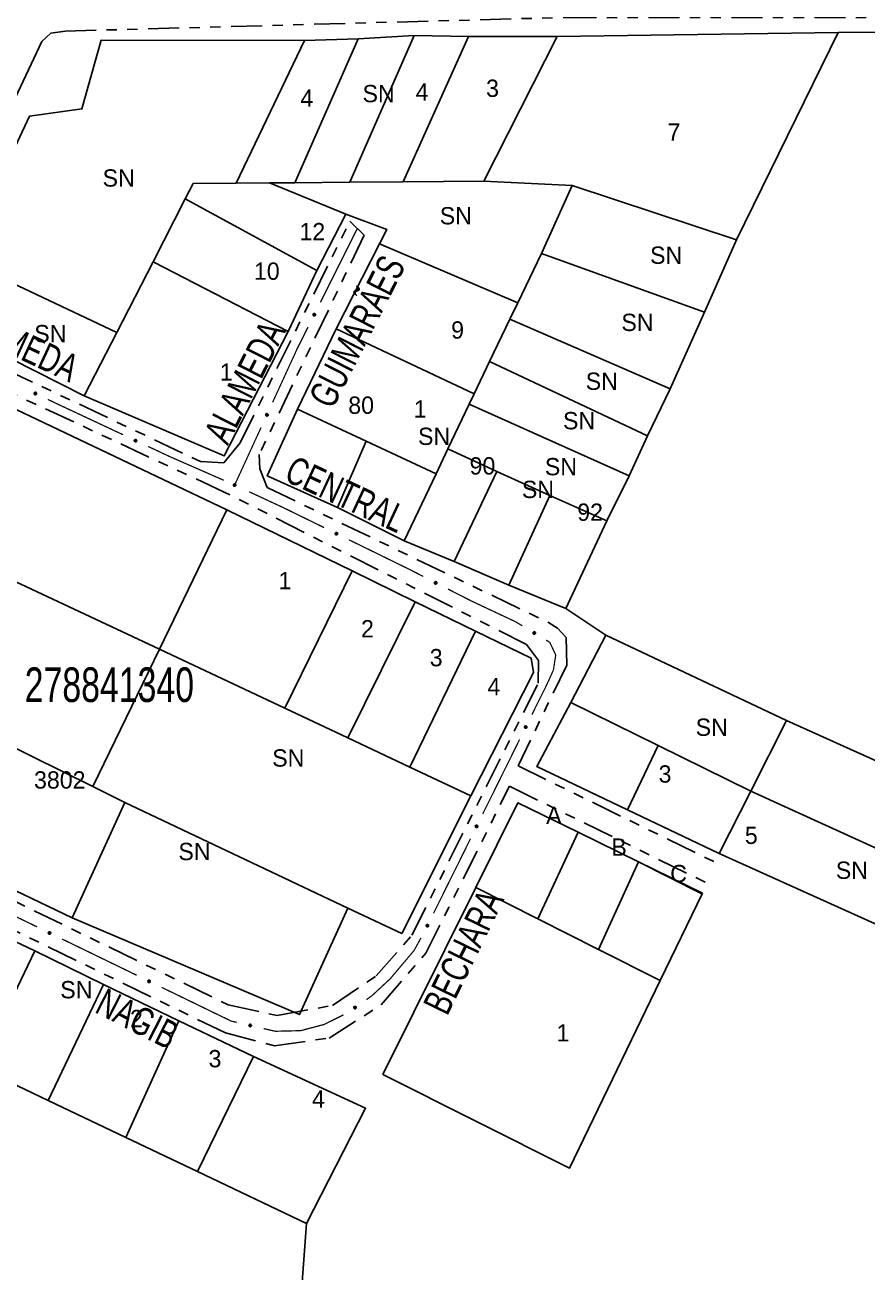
# Model space of a CAD drawing. Extents: x 203665 to 205970, y 4870865 to 4873745.
# Drawn here: x 203743.4 to 203865.1, y 4872211.8 to 4872391.9 of the extents above; entities that cross this region are included whole.
import ezdxf
from ezdxf.enums import TextEntityAlignment as Align

# ---------------------------------------------------------------- set-up
doc = ezdxf.new("R2010")
doc.units = 0
doc.header["$LTSCALE"] = 1.5
doc.header["$MEASUREMENT"] = 0
doc.linetypes.add('TRACO_25', pattern=[8, 3, -1, 1, -1, 1, -1])
for name, color, linetype in [('CD_MALHA_LOTES', 7, 'CONTINUOUS'), ('CD_TXT_QUADRA', 7, 'CONTINUOUS'), ('RU-QUADRA', 210, 'CONTINUOUS'), ('SV-EIXO-RUA-N-PAV', 6, 'CONTINUOUS'), ('SV-RUA-NAO-PAV', 7, 'CONTINUOUS'), ('SV-RUA-PAVIM', 7, 'CONTINUOUS'), ('SV-TXT-RUA-N-PAV', 7, 'CONTINUOUS'), ('Th_NmrPort', 1, 'CONTINUOUS')]:
    doc.layers.add(name, color=color, linetype=linetype)
doc.styles.add('ARIAL', font='ARIAL.SHX')

msp = doc.modelspace()

# ---------------------------------------------------------------- linework, layer by layer
at = {"layer": 'CD_MALHA_LOTES', "linetype": 'Continuous', "flags": 128}
for points in [[(203754.420512, 4872389.68645), (203751.634422, 4872379.765444)], [(203783.819354, 4872389.644448), (203754.420512, 4872389.68645)], [(203773.958939, 4872369.043724), (203783.819354, 4872389.644448)], [(203782.40381, 4872369.112068), (203791.555545, 4872389.915422)], [(203791.555545, 4872389.915422), (203783.819354, 4872389.644448)], [(203790.376305, 4872369.176589), (203799.674993, 4872390.358301)], [(203799.674993, 4872390.358301), (203791.555545, 4872389.915422)], [(203798.052371, 4872369.238711), (203807.499189, 4872390.210675)], [(203799.674993, 4872390.358301), (203807.499189, 4872390.210675)], [(203807.499189, 4872390.210675), (203820.34268, 4872390.210675)], [(203809.715283, 4872369.333098), (203820.34268, 4872390.210675)], [(203820.34268, 4872390.210675), (203860.939922, 4872390.80118)], [(203860.939922, 4872390.80118), (203846.25788, 4872360.866737)], [(203744.045124, 4872378.725834), (203734.333439, 4872358.023999)], [(203751.634422, 4872379.765444), (203744.045124, 4872378.725834)], [(203798.052371, 4872369.238711), (203809.715283, 4872369.333098)], [(203809.715283, 4872369.333098), (203822.519581, 4872368.722114)], [(203766.564949, 4872366.781425), (203767.697906, 4872368.993054)], [(203767.697906, 4872368.993054), (203773.958939, 4872369.043724)], [(203773.958939, 4872369.043724), (203778.746658, 4872369.082471)], [(203778.746658, 4872369.082471), (203782.40381, 4872369.112068)], [(203789.784029, 4872364.597506), (203778.746658, 4872369.082471)], [(203782.40381, 4872369.112068), (203790.376305, 4872369.176589)], [(203790.376305, 4872369.176589), (203798.052371, 4872369.238711)], [(203818.059756, 4872358.908416), (203822.519581, 4872368.722114)], [(203822.519581, 4872368.722114), (203846.25788, 4872360.866737)], [(203761.922172, 4872357.718332), (203766.564949, 4872366.781425)], [(203785.591994, 4872356.450326), (203766.564949, 4872366.781425)], [(203785.591994, 4872356.450326), (203789.784029, 4872364.597506)], [(203795.689082, 4872362.383111), (203789.784029, 4872364.597506)], [(203794.655698, 4872360.316342), (203795.689082, 4872362.383111)], [(203788.385119, 4872347.999118), (203794.655698, 4872360.316342)], [(203814.628756, 4872351.76858), (203794.655698, 4872360.316342)], [(203846.25788, 4872360.866737), (203841.612072, 4872350.405791)], [(203814.628756, 4872351.76858), (203818.059756, 4872358.908416)], [(203841.612072, 4872350.405791), (203818.059756, 4872358.908416)], [(203756.681048, 4872347.487211), (203734.333439, 4872358.023999)], [(203756.681048, 4872347.487211), (203761.922172, 4872357.718332)], [(203781.439234, 4872347.658617), (203761.922172, 4872357.718332)], [(203781.439234, 4872347.658617), (203785.591994, 4872356.450326)], [(203813.509131, 4872349.438665), (203814.628756, 4872351.76858)], [(203841.612072, 4872350.405791), (203836.65539, 4872339.353403)], [(203730.733495, 4872349.096741), (203751.990275, 4872338.330425)], [(203772.202781, 4872329.678009), (203781.439234, 4872347.658617)], [(203788.385119, 4872347.999118), (203782.804023, 4872336.424077)], [(203808.3279, 4872338.656637), (203788.385119, 4872347.999118)], [(203810.566019, 4872343.314112), (203813.509131, 4872349.438665)], [(203836.65539, 4872339.353403), (203813.509131, 4872349.438665)], [(203751.990275, 4872338.330425), (203756.681048, 4872347.487211)], [(203726.929261, 4872343.592762), (203772.595753, 4872321.877042)], [(203808.3279, 4872338.656637), (203810.566019, 4872343.314112)], [(203833.407611, 4872332.562591), (203810.566019, 4872343.314112)], [(203807.596737, 4872337.120628), (203808.3279, 4872338.656637)], [(203836.65539, 4872339.353403), (203833.407611, 4872332.562591)], [(203751.990275, 4872338.330425), (203772.202781, 4872329.678009)], [(203804.525477, 4872330.668614), (203807.596737, 4872337.120628)], [(203830.750337, 4872326.805164), (203807.596737, 4872337.120628)], [(203782.804023, 4872336.424077), (203778.416801, 4872326.805164)], [(203792.724161, 4872331.797881), (203782.804023, 4872336.424077)], [(203788.603018, 4872322.228748), (203792.724161, 4872331.797881)], [(203792.724161, 4872331.797881), (203802.82154, 4872327.089031)], [(203833.407611, 4872332.562591), (203830.750337, 4872326.805164)], [(203802.82154, 4872327.089031), (203804.525477, 4872330.668614)], [(203811.630418, 4872327.426016), (203804.525477, 4872330.668614)], [(203778.416801, 4872326.805164), (203788.603018, 4872322.228748)], [(203798.216439, 4872317.414763), (203802.82154, 4872327.089031)], [(203805.447299, 4872314.41391), (203811.630418, 4872327.426016)], [(203811.630418, 4872327.426016), (203819.27421, 4872323.937494)], [(203830.750337, 4872326.805164), (203827.502558, 4872320.309605)], [(203762.843844, 4872301.76528), (203717.257494, 4872323.10095)], [(203813.330429, 4872311.009146), (203819.27421, 4872323.937494)], [(203819.27421, 4872323.937494), (203827.502558, 4872320.309605)], [(203762.843844, 4872301.76528), (203772.595753, 4872321.877042)], [(203772.595753, 4872321.877042), (203790.704355, 4872313.056436)], [(203798.216439, 4872317.414763), (203788.603018, 4872322.228748)], [(203827.502558, 4872320.309605), (203821.597504, 4872307.613741)], [(203805.447299, 4872314.41391), (203798.216439, 4872317.414763)], [(203813.330429, 4872311.009146), (203805.447299, 4872314.41391)], [(203780.968472, 4872293.237824), (203790.704355, 4872313.056436)], [(203790.704355, 4872313.056436), (203799.823056, 4872308.614763)], [(203821.597504, 4872307.613741), (203813.330429, 4872311.009146)], [(203790.070391, 4872288.955462), (203799.823056, 4872308.614763)], [(203799.823056, 4872308.614763), (203808.545837, 4872304.365942)], [(203799.043215, 4872284.733839), (203808.545837, 4872304.365942)], [(203808.545837, 4872304.365942), (203816.582201, 4872300.451471), (203816.902969, 4872298.411203), (203807.830153, 4872280.599672)], [(203822.281272, 4872294.052495), (203827.370491, 4872303.79114)], [(203827.370491, 4872303.79114), (203853.474172, 4872291.45788)], [(203753.208486, 4872281.924733), (203762.843844, 4872301.76528)], [(203780.968472, 4872293.237824), (203762.843844, 4872301.76528)], [(203822.281272, 4872294.052495), (203817.378151, 4872284.829534)], [(203834.939989, 4872287.838329), (203822.281272, 4872294.052495)], [(203790.070391, 4872288.955462), (203780.968472, 4872293.237824)], [(203735.639215, 4872290.57578), (203753.208486, 4872281.924733)], [(203848.308177, 4872281.275884), (203853.474172, 4872291.45788)], [(203853.474172, 4872291.45788), (203881.533796, 4872278.826605)], [(203799.043215, 4872284.733839), (203790.070391, 4872288.955462)], [(203830.504492, 4872278.566993), (203834.939989, 4872287.838329)], [(203834.939989, 4872287.838329), (203848.308177, 4872281.275884)], [(203807.830153, 4872280.599672), (203799.043215, 4872284.733839)], [(203817.378151, 4872284.829534), (203830.504492, 4872278.566993)], [(203757.842515, 4872279.642954), (203753.208486, 4872281.924733)], [(203843.731914, 4872272.256227), (203848.308177, 4872281.275884)], [(203876.366875, 4872268.492762), (203848.308177, 4872281.275884)], [(203750.229203, 4872262.971461), (203757.842515, 4872279.642954)], [(203790.09352, 4872264.365987), (203757.842515, 4872279.642954)], [(203807.830153, 4872280.599672), (203797.858176, 4872260.68795)], [(203808.557264, 4872267.323487), (203814.640275, 4872279.569085)], [(203814.640275, 4872279.569085), (203823.348722, 4872275.313974)], [(203843.731914, 4872272.256227), (203830.504492, 4872278.566993)], [(203817.511387, 4872262.82568), (203823.348722, 4872275.313974)], [(203823.348722, 4872275.313974), (203832.0828, 4872271.046339)], [(203750.229203, 4872262.971461), (203727.886013, 4872273.634265)], [(203872.085711, 4872259.487555), (203843.731914, 4872272.256227)], [(203826.320433, 4872258.400748), (203832.0828, 4872271.046339)], [(203832.0828, 4872271.046339), (203841.314201, 4872266.535702)], [(203795.146082, 4872240.32568), (203808.557264, 4872267.323487)], [(203817.511387, 4872262.82568), (203808.557264, 4872267.323487)], [(203841.314201, 4872266.535702), (203835.217637, 4872253.931533)], [(203790.09352, 4872264.365987), (203783.070034, 4872248.984488)], [(203797.858176, 4872260.68795), (203790.09352, 4872264.365987)], [(203735.044079, 4872262.806218), (203744.861252, 4872258.181249)], [(203783.070034, 4872248.984488), (203750.229203, 4872262.971461)], [(203826.320433, 4872258.400748), (203817.511387, 4872262.82568)], [(203736.768028, 4872241.329767), (203744.861252, 4872258.181249)], [(203744.861252, 4872258.181249), (203754.762711, 4872253.339992)], [(203835.217637, 4872253.931533), (203826.320433, 4872258.400748)], [(203746.759441, 4872236.598518), (203754.762711, 4872253.339992)], [(203754.762711, 4872253.339992), (203765.67171, 4872248.096212)], [(203835.217637, 4872253.931533), (203822.10018, 4872226.812219)], [(203758.002973, 4872231.242661), (203765.67171, 4872248.096212)], [(203765.67171, 4872248.096212), (203776.445836, 4872242.917263)], [(203768.353458, 4872226.312208), (203776.445836, 4872242.917263)], [(203776.445836, 4872242.917263), (203792.649978, 4872235.466913)], [(203746.759441, 4872236.598518), (203736.768028, 4872241.329767)], [(203822.10018, 4872226.812219), (203795.146082, 4872240.32568)], [(203758.002973, 4872231.242661), (203746.759441, 4872236.598518)], [(203792.649978, 4872235.466913), (203784.094761, 4872218.813838)], [(203768.353458, 4872226.312208), (203758.002973, 4872231.242661)], [(203784.094761, 4872218.813838), (203768.353458, 4872226.312208)], [(203784.094761, 4872218.813838), (203782.919404, 4872202.50379)]]:
    msp.add_lwpolyline(points, dxfattribs=at)
at = {"layer": 'RU-QUADRA', "linetype": 'Continuous', "flags": 128}
for points in [[(203946.194131, 4872391.244059), (203860.939922, 4872390.80118), (203820.34268, 4872390.210675), (203807.499189, 4872390.210675), (203799.674993, 4872390.358301), (203791.555545, 4872389.915422), (203783.819354, 4872389.644448), (203754.420512, 4872389.68645), (203751.634422, 4872379.765444), (203744.045124, 4872378.725834), (203734.333439, 4872358.023999)], [(203730.733495, 4872349.096741), (203751.990275, 4872338.330425), (203772.202781, 4872329.678009), (203781.439234, 4872347.658617), (203785.591994, 4872356.450326), (203789.784029, 4872364.597506), (203795.689082, 4872362.383111), (203794.655698, 4872360.316342), (203788.385119, 4872347.999118), (203782.804023, 4872336.424077), (203778.416801, 4872326.805164), (203788.603018, 4872322.228748), (203798.216439, 4872317.414763), (203805.447299, 4872314.41391), (203813.330429, 4872311.009146), (203821.597504, 4872307.613741), (203827.370491, 4872303.79114), (203822.281272, 4872294.052495), (203817.378151, 4872284.829534), (203830.504492, 4872278.566993), (203843.731914, 4872272.256227), (203872.085711, 4872259.487555)]]:
    msp.add_lwpolyline(points, dxfattribs=at)
msp.add_lwpolyline([(203726.929261, 4872343.592762), (203772.595753, 4872321.877042), (203790.704355, 4872313.056436), (203799.823056, 4872308.614763), (203808.545837, 4872304.365942), (203816.582201, 4872300.451471), (203816.902969, 4872298.411203), (203807.830153, 4872280.599672), (203797.858176, 4872260.68795), (203790.09352, 4872264.365987), (203783.070034, 4872248.984488), (203750.229203, 4872262.971461), (203727.886013, 4872273.634265), (203699.051987, 4872287.216244), (203708.181428, 4872304.866497), (203717.257494, 4872323.10095)], close=True, dxfattribs=at)
at = {"layer": 'RU-QUADRA', "linetype": 'Continuous'}
for points in [[(203676.007443, 4872196.968549), (203676.335824, 4872216.973551), (203676.456939, 4872224.351819), (203676.713819, 4872232.47278), (203678.880929, 4872239.793516), (203689.911526, 4872263.195587), (203697.874652, 4872280.31711), (203735.044079, 4872262.806218), (203744.861252, 4872258.181249), (203754.762711, 4872253.339992), (203765.67171, 4872248.096212), (203776.445836, 4872242.917263), (203792.649978, 4872235.466913), (203784.094761, 4872218.813838), (203782.919404, 4872202.50379)], [(203795.146082, 4872240.32568), (203808.557264, 4872267.323487), (203814.640275, 4872279.569085), (203823.348722, 4872275.313974), (203832.0828, 4872271.046339), (203841.160686, 4872266.479004), (203841.314201, 4872266.535702)], [(203841.314201, 4872266.535702), (203835.217637, 4872253.931533), (203822.10018, 4872226.812219), (203795.146082, 4872240.32568)]]:
    msp.add_lwpolyline(points, dxfattribs=at)
at = {"layer": 'SV-EIXO-RUA-N-PAV', "const_width": 0.18}
for points in [[(203791.479061, 4872362.579247), (203786.112498, 4872351.84612)], [(203784.323644, 4872348.268411), (203782.982003, 4872345.58513)], [(203782.694831, 4872345.010787), (203779.206677, 4872337.415612)], [(203782.982003, 4872345.58513), (203782.694831, 4872345.010787)], [(203748.354284, 4872337.047062), (203746.712652, 4872337.828006)], [(203748.519213, 4872336.969914), (203748.354284, 4872337.047062)], [(203757.577224, 4872332.732883), (203748.519213, 4872336.969914)], [(203777.537277, 4872333.780628), (203773.781128, 4872325.601916)], [(203764.450662, 4872329.517722), (203761.200429, 4872331.038071)], [(203764.827898, 4872329.352681), (203764.450662, 4872329.517722)], [(203772.157156, 4872326.146131), (203764.827898, 4872329.352681)], [(203773.781128, 4872325.601916), (203773.717541, 4872325.463462)], [(203780.788364, 4872322.181442), (203775.80087, 4872324.496456)], [(203781.238748, 4872321.961042), (203780.788364, 4872322.181442)], [(203786.628048, 4872319.323724), (203781.238748, 4872321.961042)], [(203798.936004, 4872313.300682), (203790.220915, 4872317.565513)], [(203799.200954, 4872313.165721), (203798.936004, 4872313.300682)], [(203800.983069, 4872312.257941), (203799.200954, 4872313.165721)], [(203807.937426, 4872308.715507), (203804.5473, 4872310.442381)], [(203808.11428, 4872308.632439), (203807.937426, 4872308.715507)], [(203814.308406, 4872305.723077), (203808.11428, 4872308.632439)], [(203814.442723, 4872305.642487), (203814.308406, 4872305.723077)], [(203815.300216, 4872305.127991), (203814.442723, 4872305.642487)], [(203819.255568, 4872302.75478), (203818.730188, 4872303.070008)], [(203819.421369, 4872302.404756), (203819.255568, 4872302.75478)], [(203820.124338, 4872300.92071), (203819.421369, 4872302.404756)], [(203820.06933, 4872300.567083), (203820.124338, 4872300.92071)], [(203819.786483, 4872298.748785), (203820.06933, 4872300.567083)], [(203818.869448, 4872296.721655), (203819.720605, 4872298.603159)], [(203819.720605, 4872298.603159), (203819.786483, 4872298.748785)], [(203816.678042, 4872292.299976), (203818.454284, 4872295.883963)], [(203818.454284, 4872295.883963), (203818.869448, 4872296.721655)], [(203809.573072, 4872277.964028), (203814.901799, 4872288.715989)], [(203802.468103, 4872263.62808), (203807.79683, 4872274.380041)], [(203734.36496, 4872266.891111), (203745.162407, 4872261.655163)], [(203748.761556, 4872259.909847), (203759.559002, 4872254.6739)], [(203799.635846, 4872258.230318), (203800.648942, 4872260.066554)], [(203796.184899, 4872254.151925), (203799.052671, 4872257.54111)], [(203799.052671, 4872257.54111), (203799.635846, 4872258.230318)], [(203795.774028, 4872253.770936), (203796.184899, 4872254.151925)], [(203763.158151, 4872252.928584), (203773.055811, 4872248.128966)], [(203793.530324, 4872251.69041), (203795.774028, 4872253.770936)], [(203792.759643, 4872251.151989), (203793.530324, 4872251.69041)], [(203786.646926, 4872247.565426), (203789.431532, 4872248.944007)], [(203773.055811, 4872248.128966), (203773.223713, 4872248.047546)], [(203773.223713, 4872248.047546), (203774.01641, 4872247.865208)], [(203777.914613, 4872246.968537), (203778.889163, 4872246.744369)], [(203778.889163, 4872246.744369), (203779.586841, 4872246.583889)], [(203783.249879, 4872246.67085), (203785.783533, 4872247.338061)], [(203785.783533, 4872247.338061), (203786.646926, 4872247.565426)], [(203779.586841, 4872246.583889), (203782.870019, 4872246.661836)], [(203782.870019, 4872246.661836), (203783.249879, 4872246.67085)]]:
    msp.add_lwpolyline(points, dxfattribs=at)
at = {"layer": 'SV-EIXO-RUA-N-PAV'}
for points in [[(203785.380786, 4872350.136548), (203785.396908, 4872350.090373), (203785.401322, 4872350.047392), (203785.394685, 4872350.010483), (203785.380316, 4872349.979397), (203785.362034, 4872349.949251), (203785.336896, 4872349.922923), (203785.302523, 4872349.899883), (203785.256317, 4872349.883385), (203785.21199, 4872349.881757), (203785.175457, 4872349.886328), (203785.14218, 4872349.899444), (203785.113191, 4872349.917695), (203785.086707, 4872349.944711), (203785.063698, 4872349.979773), (203785.048233, 4872350.026636), (203785.044195, 4872350.068804), (203785.051552, 4872350.104335), (203785.06495, 4872350.137706), (203785.083984, 4872350.16826), (203785.108808, 4872350.193961), (203785.144152, 4872350.217064), (203785.190608, 4872350.231715), (203785.23262, 4872350.236223), (203785.268245, 4872350.229367), (203785.300802, 4872350.215437), (203785.331261, 4872350.197468), (203785.358778, 4872350.1733), (203785.380786, 4872350.136548)], [(203744.989054, 4872338.52604), (203744.943205, 4872338.509016), (203744.900318, 4872338.503759), (203744.863286, 4872338.509671), (203744.831924, 4872338.523427), (203744.801425, 4872338.541114), (203744.774609, 4872338.565731), (203744.750899, 4872338.599645), (203744.733498, 4872338.645518), (203744.731001, 4872338.689806), (203744.734854, 4872338.726421), (203744.747315, 4872338.759949), (203744.764994, 4872338.78929), (203744.791485, 4872338.816299), (203744.826089, 4872338.839992), (203744.87264, 4872338.856373), (203744.91472, 4872338.861237), (203744.950389, 4872338.854579), (203744.984016, 4872338.841838), (203745.014938, 4872338.823408), (203745.041121, 4872338.799092), (203745.064913, 4872338.764208), (203745.080472, 4872338.718048), (203745.085803, 4872338.676134), (203745.079648, 4872338.640381), (203745.066358, 4872338.607557), (203745.04899, 4872338.57675), (203745.025367, 4872338.548764), (203744.989054, 4872338.52604)], [(203778.531977, 4872335.682747), (203778.54962, 4872335.637131), (203778.555454, 4872335.594319), (203778.550044, 4872335.557211), (203778.536712, 4872335.525667), (203778.519438, 4872335.494931), (203778.495186, 4872335.467786), (203778.461595, 4872335.44362), (203778.41596, 4872335.425601), (203778.371711, 4872335.422506), (203778.335047, 4872335.425864), (203778.301353, 4872335.437872), (203778.271777, 4872335.455153), (203778.244412, 4872335.481277), (203778.220255, 4872335.515558), (203778.203247, 4872335.561883), (203778.197814, 4872335.603894), (203778.20399, 4872335.63965), (203778.216277, 4872335.673446), (203778.234288, 4872335.704613), (203778.258248, 4872335.731122), (203778.292807, 4872335.755383), (203778.338753, 4872335.771564), (203778.380592, 4872335.777461), (203778.416424, 4872335.771789), (203778.449425, 4872335.758944), (203778.480463, 4872335.741993), (203778.508765, 4872335.71875), (203778.531977, 4872335.682747)], [(203759.472331, 4872331.724888), (203759.426593, 4872331.707566), (203759.383741, 4872331.702031), (203759.346672, 4872331.707701), (203759.315221, 4872331.721253), (203759.284608, 4872331.738742), (203759.257633, 4872331.763184), (203759.233702, 4872331.796943), (203759.216004, 4872331.842703), (203759.213219, 4872331.886973), (203759.216834, 4872331.923613), (203759.229077, 4872331.957221), (203759.246565, 4872331.986676), (203759.27288, 4872332.013857), (203759.307329, 4872332.037774), (203759.353772, 4872332.054457), (203759.39582, 4872332.059595), (203759.431531, 4872332.053169), (203759.465241, 4872332.040646), (203759.496281, 4872332.022417), (203759.522622, 4872331.998272), (203759.54664, 4872331.963544), (203759.562499, 4872331.917486), (203759.568103, 4872331.875607), (203759.56218, 4872331.839815), (203759.549104, 4872331.806905), (203759.531936, 4872331.775986), (203759.508496, 4872331.747848), (203759.472331, 4872331.724888)], [(203773.805053, 4872325.305021), (203773.759765, 4872325.286555), (203773.717065, 4872325.279946), (203773.679865, 4872325.284683), (203773.648084, 4872325.297442), (203773.617041, 4872325.314156), (203773.589461, 4872325.337912), (203773.56469, 4872325.37106), (203773.545848, 4872325.41636), (203773.541952, 4872325.460547), (203773.544645, 4872325.497266), (203773.55604, 4872325.531171), (203773.572783, 4872325.561056), (203773.598407, 4872325.588889), (203773.632244, 4872325.613664), (203773.678254, 4872325.631508), (203773.72016, 4872325.637701), (203773.756021, 4872325.632173), (203773.790034, 4872325.620502), (203773.821523, 4872325.603058), (203773.848462, 4872325.579582), (203773.873345, 4872325.545468), (203773.890355, 4872325.499823), (203773.897009, 4872325.458098), (203773.891987, 4872325.422168), (203773.879742, 4872325.38894), (203773.863356, 4872325.3576), (203773.84063, 4872325.328882), (203773.805053, 4872325.305021)], [(203788.505152, 4872318.282587), (203788.459116, 4872318.266071), (203788.416174, 4872318.26129), (203788.37921, 4872318.267611), (203788.348003, 4872318.281714), (203788.317701, 4872318.299737), (203788.291159, 4872318.324649), (203788.267826, 4872318.358824), (203788.250934, 4872318.404887), (203788.248927, 4872318.4492), (203788.253185, 4872318.48577), (203788.266017, 4872318.519158), (203788.28402, 4872318.548302), (203788.310809, 4872318.575016), (203788.345672, 4872318.598324), (203788.392402, 4872318.614188), (203788.434534, 4872318.618587), (203788.470126, 4872318.611534), (203788.503611, 4872318.598421), (203788.534326, 4872318.57965), (203788.560238, 4872318.555045), (203788.583643, 4872318.519901), (203788.59869, 4872318.473571), (203788.603557, 4872318.4316), (203788.597006, 4872318.395918), (203788.583354, 4872318.363243), (203788.565646, 4872318.33263), (203788.541714, 4872318.304908), (203788.505152, 4872318.282587)], [(203802.843248, 4872311.186858), (203802.796954, 4872311.171082), (203802.75394, 4872311.166989), (203802.717082, 4872311.173902), (203802.686105, 4872311.188503), (203802.656096, 4872311.20701), (203802.629957, 4872311.232344), (203802.607174, 4872311.266888), (203802.591022, 4872311.313216), (203802.589726, 4872311.357555), (203802.59457, 4872311.394053), (203802.607935, 4872311.427231), (203802.626402, 4872311.456082), (203802.653616, 4872311.482363), (203802.688848, 4872311.505109), (203802.735826, 4872311.520223), (203802.778023, 4872311.523946), (203802.813498, 4872311.516324), (203802.846768, 4872311.502676), (203802.877178, 4872311.483415), (203802.902693, 4872311.458398), (203802.925531, 4872311.422883), (203802.939834, 4872311.376318), (203802.944028, 4872311.334275), (203802.936906, 4872311.298702), (203802.922732, 4872311.26625), (203802.904536, 4872311.235925), (203802.880163, 4872311.20859), (203802.843248, 4872311.186858)], [(203817.081771, 4872303.930683), (203817.034496, 4872303.91815), (203816.991302, 4872303.917046), (203816.955012, 4872303.926494), (203816.925119, 4872303.943204), (203816.896464, 4872303.963745), (203816.872142, 4872303.990828), (203816.851805, 4872304.026867), (203816.8389, 4872304.074202), (203816.840677, 4872304.118524), (203816.848036, 4872304.154599), (203816.863666, 4872304.186772), (203816.884087, 4872304.214275), (203816.913054, 4872304.238609), (203816.949777, 4872304.258861), (203816.997689, 4872304.270686), (203817.040042, 4872304.271478), (203817.074904, 4872304.261418), (203817.10715, 4872304.2455), (203817.136153, 4872304.224179), (203817.159875, 4872304.197456), (203817.180199, 4872304.160445), (203817.191244, 4872304.113002), (203817.192516, 4872304.070768), (203817.182949, 4872304.035774), (203817.166562, 4872304.004381), (203817.14631, 4872303.97539), (203817.120103, 4872303.949807), (203817.081771, 4872303.930683)], [(203815.627486, 4872290.428128), (203815.611201, 4872290.474245), (203815.606636, 4872290.517211), (203815.613143, 4872290.554143), (203815.627402, 4872290.585279), (203815.645578, 4872290.61549), (203815.670623, 4872290.641906), (203815.704914, 4872290.665067), (203815.751062, 4872290.681728), (203815.795384, 4872290.683511), (203815.831932, 4872290.67907), (203815.865256, 4872290.66607), (203815.894308, 4872290.647922), (203815.920887, 4872290.620999), (203815.94402, 4872290.586019), (203815.959649, 4872290.53921), (203815.963836, 4872290.497057), (203815.956605, 4872290.4615), (203815.943324, 4872290.428082), (203815.924398, 4872290.397461), (203815.899664, 4872290.371673), (203815.864402, 4872290.348445), (203815.817997, 4872290.333631), (203815.776002, 4872290.328975), (203815.740353, 4872290.335705), (203815.707747, 4872290.349521), (203815.677225, 4872290.367383), (203815.649623, 4872290.391453), (203815.627486, 4872290.428128)], [(203808.522516, 4872276.092179), (203808.506232, 4872276.138297), (203808.501666, 4872276.181263), (203808.508173, 4872276.218195), (203808.522432, 4872276.249331), (203808.540608, 4872276.279542), (203808.565653, 4872276.305958), (203808.599945, 4872276.329119), (203808.646092, 4872276.345779), (203808.690414, 4872276.347563), (203808.726963, 4872276.343122), (203808.760286, 4872276.330122), (203808.789339, 4872276.311974), (203808.815918, 4872276.285051), (203808.83905, 4872276.25007), (203808.85468, 4872276.203262), (203808.858866, 4872276.161108), (203808.851635, 4872276.125552), (203808.838354, 4872276.092134), (203808.819428, 4872276.061513), (203808.794694, 4872276.035724), (203808.759433, 4872276.012497), (203808.713028, 4872275.997683), (203808.671033, 4872275.993027), (203808.635384, 4872275.999757), (203808.602778, 4872276.013573), (203808.572255, 4872276.031435), (203808.544653, 4872276.055505), (203808.522516, 4872276.092179)], [(203801.417547, 4872261.756231), (203801.401262, 4872261.802349), (203801.396697, 4872261.845315), (203801.403203, 4872261.882247), (203801.417463, 4872261.913383), (203801.435639, 4872261.943594), (203801.460684, 4872261.97001), (203801.494975, 4872261.993171), (203801.541123, 4872262.009831), (203801.585445, 4872262.011615), (203801.621993, 4872262.007173), (203801.655317, 4872261.994174), (203801.684369, 4872261.976025), (203801.710948, 4872261.949103), (203801.73408, 4872261.914122), (203801.74971, 4872261.867314), (203801.753897, 4872261.82516), (203801.746665, 4872261.789604), (203801.733385, 4872261.756185), (203801.714459, 4872261.725565), (203801.689725, 4872261.699776), (203801.654463, 4872261.676549), (203801.608058, 4872261.661735), (203801.566063, 4872261.657079), (203801.530414, 4872261.663809), (203801.497808, 4872261.677625), (203801.467285, 4872261.695487), (203801.439683, 4872261.719557), (203801.417547, 4872261.756231)], [(203746.880731, 4872260.944246), (203746.926707, 4872260.960927), (203746.969632, 4872260.965863), (203747.006618, 4872260.959674), (203747.037876, 4872260.945684), (203747.068242, 4872260.927769), (203747.094872, 4872260.902952), (203747.118328, 4872260.868861), (203747.135385, 4872260.822859), (203747.137551, 4872260.778554), (203747.133424, 4872260.741968), (203747.120712, 4872260.708534), (203747.102814, 4872260.679327), (203747.076121, 4872260.652517), (203747.041341, 4872260.629084), (203746.994669, 4872260.613052), (203746.952553, 4872260.608502), (203746.916936, 4872260.615427), (203746.883404, 4872260.62842), (203746.852622, 4872260.647081), (203746.826621, 4872260.671592), (203746.803091, 4872260.706653), (203746.787878, 4872260.752928), (203746.782861, 4872260.794882), (203746.789284, 4872260.830587), (203746.802818, 4872260.863311), (203746.820417, 4872260.893986), (203746.844248, 4872260.921795), (203746.880731, 4872260.944246)], [(203761.277326, 4872253.962983), (203761.323302, 4872253.979664), (203761.366227, 4872253.984599), (203761.403213, 4872253.978411), (203761.434471, 4872253.96442), (203761.464838, 4872253.946505), (203761.491468, 4872253.921689), (203761.514924, 4872253.887598), (203761.531981, 4872253.841595), (203761.534146, 4872253.797291), (203761.53002, 4872253.760705), (203761.517307, 4872253.727271), (203761.49941, 4872253.698063), (203761.472717, 4872253.671254), (203761.437937, 4872253.647821), (203761.391265, 4872253.631789), (203761.349149, 4872253.627239), (203761.313531, 4872253.634164), (203761.28, 4872253.647157), (203761.249218, 4872253.665818), (203761.223217, 4872253.690329), (203761.199687, 4872253.72539), (203761.184474, 4872253.771665), (203761.179456, 4872253.813618), (203761.185879, 4872253.849324), (203761.199414, 4872253.882048), (203761.217012, 4872253.912723), (203761.240844, 4872253.940532), (203761.277326, 4872253.962983)], [(203790.939297, 4872250.014525), (203790.947158, 4872250.062798), (203790.963785, 4872250.102678), (203790.987226, 4872250.131949), (203791.014685, 4872250.152414), (203791.045135, 4872250.170186), (203791.079788, 4872250.181331), (203791.120989, 4872250.185181), (203791.169469, 4872250.177635), (203791.209203, 4872250.157918), (203791.23913, 4872250.136471), (203791.262117, 4872250.109067), (203791.278887, 4872250.079197), (203791.289273, 4872250.042819), (203791.292767, 4872250.001027), (203791.284, 4872249.952463), (203791.267431, 4872249.913477), (203791.244014, 4872249.88576), (203791.216318, 4872249.862824), (203791.185013, 4872249.845053), (203791.150934, 4872249.834309), (203791.10885, 4872249.830867), (203791.061032, 4872249.840155), (203791.021959, 4872249.856236), (203790.993921, 4872249.879258), (203790.971954, 4872249.907034), (203790.953758, 4872249.937358), (203790.941104, 4872249.971726), (203790.939297, 4872250.014525)], [(203775.850164, 4872247.55636), (203775.891248, 4872247.582896), (203775.931984, 4872247.597301), (203775.969418, 4872247.599536), (203776.003012, 4872247.592886), (203776.036614, 4872247.582212), (203776.068118, 4872247.563976), (203776.0986, 4872247.53599), (203776.125508, 4872247.494964), (203776.137522, 4872247.452265), (203776.141677, 4872247.415682), (203776.13676, 4872247.380253), (203776.125844, 4872247.347784), (203776.105819, 4872247.315686), (203776.077157, 4872247.285072), (203776.035249, 4872247.259013), (203775.995216, 4872247.245165), (203775.958951, 4872247.243953), (203775.923364, 4872247.249122), (203775.889189, 4872247.260431), (203775.858368, 4872247.27851), (203775.827596, 4872247.307424), (203775.802424, 4872247.349128), (203775.788156, 4872247.388899), (203775.786436, 4872247.425137), (203775.792314, 4872247.460058), (203775.80261, 4872247.493891), (203775.819623, 4872247.526322), (203775.850164, 4872247.55636)]]:
    msp.add_lwpolyline(points, close=True, dxfattribs=at)
for points in [[(203785.083984, 4872350.16826), (203785.044195, 4872350.068804)], [(203785.108808, 4872350.193961), (203785.048233, 4872350.026636)], [(203785.095024, 4872350.176945), (203785.048646, 4872350.053678)], [(203785.126145, 4872350.199523), (203785.05902, 4872350.010351)], [(203785.144152, 4872350.217064), (203785.063698, 4872349.979773)], [(203785.167031, 4872350.220271), (203785.076106, 4872349.965194)], [(203785.190608, 4872350.231715), (203785.086707, 4872349.944711)], [(203785.209747, 4872350.232476), (203785.101126, 4872349.935903)], [(203785.23262, 4872350.236223), (203785.113191, 4872349.917695)], [(203785.248192, 4872350.230035), (203785.128586, 4872349.911493)], [(203785.268245, 4872350.229367), (203785.14218, 4872349.899444)], [(203785.282975, 4872350.220271), (203785.157267, 4872349.895627)], [(203785.300802, 4872350.215437), (203785.175457, 4872349.886328)], [(203785.315318, 4872350.202575), (203785.197543, 4872349.887694)], [(203785.331261, 4872350.197468), (203785.21199, 4872349.881757)], [(203785.342778, 4872350.181216), (203785.236598, 4872349.886474)], [(203785.358778, 4872350.1733), (203785.256317, 4872349.883385)], [(203785.367798, 4872350.154976), (203785.279314, 4872349.895627)], [(203785.380786, 4872350.136548), (203785.302523, 4872349.899883)], [(203785.388546, 4872350.11104), (203785.32264, 4872349.918206)], [(203785.396908, 4872350.090373), (203785.336896, 4872349.922923)], [(203785.39953, 4872350.065882), (203785.352542, 4872349.944446)], [(203785.401322, 4872350.047392), (203785.362034, 4872349.949251)], [(203745.04899, 4872338.57675), (203744.731001, 4872338.689806)], [(203745.025367, 4872338.548764), (203744.733498, 4872338.645518)], [(203745.066358, 4872338.607557), (203744.734854, 4872338.726421)], [(203745.032968, 4872338.564917), (203744.736199, 4872338.665295)], [(203745.053784, 4872338.592791), (203744.736654, 4872338.704366)], [(203745.070842, 4872338.625474), (203744.743795, 4872338.74479)], [(203745.079648, 4872338.640381), (203744.747315, 4872338.759949)], [(203745.079922, 4872338.660443), (203744.759095, 4872338.773776)], [(203745.085803, 4872338.676134), (203744.764994, 4872338.78929)], [(203745.081608, 4872338.698928), (203744.782961, 4872338.80171)], [(203745.080472, 4872338.718048), (203744.791485, 4872338.816299)], [(203745.068568, 4872338.741396), (203744.811756, 4872338.8273)], [(203745.064913, 4872338.764208), (203744.826089, 4872338.839992)], [(203745.047022, 4872338.781867), (203744.856569, 4872338.845269)], [(203745.041121, 4872338.799092), (203744.87264, 4872338.856373)], [(203745.023837, 4872338.81254), (203744.899684, 4872338.856491)], [(203745.014938, 4872338.823408), (203744.91472, 4872338.861237)], [(203745.007224, 4872338.539387), (203744.746189, 4872338.622767)], [(203744.989054, 4872338.52604), (203744.750899, 4872338.599645)], [(203744.963703, 4872338.517782), (203744.769613, 4872338.579891)], [(203744.943205, 4872338.509016), (203744.774609, 4872338.565731)], [(203744.91877, 4872338.505914), (203744.796435, 4872338.55051)], [(203744.900318, 4872338.503759), (203744.801425, 4872338.541114)], [(203778.234288, 4872335.704613), (203778.197814, 4872335.603894)], [(203778.245034, 4872335.713659), (203778.202764, 4872335.588923)], [(203778.258248, 4872335.731122), (203778.203247, 4872335.561883)], [(203778.275391, 4872335.737256), (203778.214567, 4872335.545964)], [(203778.292807, 4872335.755383), (203778.220255, 4872335.515558)], [(203778.315567, 4872335.759346), (203778.233139, 4872335.501398)], [(203778.338753, 4872335.771564), (203778.244412, 4872335.481277)], [(203778.357856, 4872335.772958), (203778.259115, 4872335.472951)], [(203778.380592, 4872335.777461), (203778.271777, 4872335.455153)], [(203778.396361, 4872335.771792), (203778.287369, 4872335.449464)], [(203778.416424, 4872335.771789), (203778.301353, 4872335.437872)], [(203778.431448, 4872335.763185), (203778.316559, 4872335.434557)], [(203778.449425, 4872335.758944), (203778.335047, 4872335.425864)], [(203778.464359, 4872335.746569), (203778.357075, 4872335.427962)], [(203778.480463, 4872335.741993), (203778.371711, 4872335.422506)], [(203778.492511, 4872335.726132), (203778.396149, 4872335.428035)], [(203778.508765, 4872335.71875), (203778.41596, 4872335.425601)], [(203778.518386, 4872335.700735), (203778.438539, 4872335.438598)], [(203778.531977, 4872335.682747), (203778.461595, 4872335.44362)], [(203778.540578, 4872335.657509), (203778.481094, 4872335.462599)], [(203778.54962, 4872335.637131), (203778.495186, 4872335.467786)], [(203778.553051, 4872335.612741), (203778.51011, 4872335.489815)], [(203778.555454, 4872335.594319), (203778.519438, 4872335.494931)], [(203759.531936, 4872331.775986), (203759.213219, 4872331.886973)], [(203759.508496, 4872331.747848), (203759.216004, 4872331.842703)], [(203759.549104, 4872331.806905), (203759.216834, 4872331.923613)], [(203759.515991, 4872331.764049), (203759.218577, 4872331.862496)], [(203759.536625, 4872331.792058), (203759.218777, 4872331.90157)], [(203759.553471, 4872331.824852), (203759.225655, 4872331.942039)], [(203759.490414, 4872331.738353), (203759.228842, 4872331.820034)], [(203759.56218, 4872331.839815), (203759.229077, 4872331.957221)], [(203759.472331, 4872331.724888), (203759.233702, 4872331.796943)], [(203759.562323, 4872331.859878), (203759.240767, 4872331.971124)], [(203759.568103, 4872331.875607), (203759.246565, 4872331.986676)], [(203759.447034, 4872331.716465), (203759.252545, 4872331.777312)], [(203759.426593, 4872331.707566), (203759.257633, 4872331.763184)], [(203759.563759, 4872331.898373), (203759.264451, 4872331.999213)], [(203759.562499, 4872331.917486), (203759.27288, 4872332.013857)], [(203759.402179, 4872331.704305), (203759.279557, 4872331.748106)], [(203759.383741, 4872331.702031), (203759.284608, 4872331.738742)], [(203759.550443, 4872331.940756), (203759.293079, 4872332.024989)], [(203759.54664, 4872331.963544), (203759.307329, 4872332.037774)], [(203759.528635, 4872331.981086), (203759.337774, 4872332.043249)], [(203759.522622, 4872331.998272), (203759.353772, 4872332.054457)], [(203759.505251, 4872332.011608), (203759.380815, 4872332.054751)], [(203759.496281, 4872332.022417), (203759.39582, 4872332.059595)], [(203773.863356, 4872325.3576), (203773.541952, 4872325.460547)], [(203773.879742, 4872325.38894), (203773.544645, 4872325.497266)], [(203773.84063, 4872325.328882), (203773.545848, 4872325.41636)], [(203773.86764, 4872325.373785), (203773.547141, 4872325.475279)], [(203773.847716, 4872325.345267), (203773.547922, 4872325.436213)], [(203773.883657, 4872325.406991), (203773.553001, 4872325.515908)], [(203773.891987, 4872325.422168), (203773.55604, 4872325.531171)], [(203773.822792, 4872325.318936), (203773.559252, 4872325.394021)], [(203773.805053, 4872325.305021), (203773.56469, 4872325.37106)], [(203773.891627, 4872325.442229), (203773.567377, 4872325.545363)], [(203773.897009, 4872325.458098), (203773.572783, 4872325.561056)], [(203773.779975, 4872325.295965), (203773.58402, 4872325.351908)], [(203773.759765, 4872325.286555), (203773.589461, 4872325.337912)], [(203773.892095, 4872325.480748), (203773.590348, 4872325.574038)], [(203773.890355, 4872325.499823), (203773.598407, 4872325.588889)], [(203773.73544, 4872325.282683), (203773.611757, 4872325.323389)], [(203773.717065, 4872325.279946), (203773.617041, 4872325.314156)], [(203773.877719, 4872325.522783), (203773.61832, 4872325.600525)], [(203773.873345, 4872325.545468), (203773.632244, 4872325.613664)], [(203773.854904, 4872325.562553), (203773.662543, 4872325.619902)], [(203773.848462, 4872325.579582), (203773.678254, 4872325.631508)], [(203773.830761, 4872325.592477), (203773.705281, 4872325.632481)], [(203773.821523, 4872325.603058), (203773.72016, 4872325.637701)], [(203788.565646, 4872318.33263), (203788.248927, 4872318.4492)], [(203788.541714, 4872318.304908), (203788.250934, 4872318.404887)], [(203788.583354, 4872318.363243), (203788.253185, 4872318.48577)], [(203788.549493, 4872318.320975), (203788.253854, 4872318.424633)], [(203788.570616, 4872318.348617), (203788.254741, 4872318.463697)], [(203788.588036, 4872318.38111), (203788.262329, 4872318.504038)], [(203788.523468, 4872318.295732), (203788.263372, 4872318.381996)], [(203788.597006, 4872318.395918), (203788.266017, 4872318.519158)], [(203788.505152, 4872318.282587), (203788.267826, 4872318.358824)], [(203788.597502, 4872318.415975), (203788.27795, 4872318.532854)], [(203788.603557, 4872318.4316), (203788.28402, 4872318.548302)], [(203788.47971, 4872318.27461), (203788.286321, 4872318.338864)], [(203788.459116, 4872318.266071), (203788.291159, 4872318.324649)], [(203788.599614, 4872318.454439), (203788.302123, 4872318.560522)], [(203788.59869, 4872318.473571), (203788.310809, 4872318.575016)], [(203788.434649, 4872318.26324), (203788.312815, 4872318.309188)], [(203788.416174, 4872318.26129), (203788.317701, 4872318.299737)], [(203788.587045, 4872318.49705), (203788.3312, 4872318.585791)], [(203788.583643, 4872318.519901), (203788.345672, 4872318.598324)], [(203788.565948, 4872318.537757), (203788.376209, 4872318.603263)], [(203788.560238, 4872318.555045), (203788.392402, 4872318.614188)], [(203788.543105, 4872318.568684), (203788.419446, 4872318.614007)], [(203788.534326, 4872318.57965), (203788.434534, 4872318.618587)], [(203802.904536, 4872311.235925), (203802.589726, 4872311.357555)], [(203802.880163, 4872311.20859), (203802.591022, 4872311.313216)], [(203802.888199, 4872311.22453), (203802.594259, 4872311.332912)], [(203802.922732, 4872311.26625), (203802.59457, 4872311.394053)], [(203802.909762, 4872311.25183), (203802.595771, 4872311.371957)], [(203802.861773, 4872311.199708), (203802.603093, 4872311.290129)], [(203802.9277, 4872311.28404), (203802.604005, 4872311.412172)], [(203802.843248, 4872311.186858), (203802.607174, 4872311.266888)], [(203802.936906, 4872311.298702), (203802.607935, 4872311.427231)], [(203802.937724, 4872311.318749), (203802.620085, 4872311.440733)], [(203802.817682, 4872311.179289), (203802.625347, 4872311.246635)], [(203802.944028, 4872311.334275), (203802.626402, 4872311.456082)], [(203802.796954, 4872311.171082), (203802.629957, 4872311.232344)], [(203802.940452, 4872311.357174), (203802.644699, 4872311.468011)], [(203802.772444, 4872311.168643), (203802.651362, 4872311.216538)], [(203802.939834, 4872311.376318), (203802.653616, 4872311.482363)], [(203802.75394, 4872311.166989), (203802.656096, 4872311.20701)], [(203802.928567, 4872311.399981), (203802.674177, 4872311.49281)], [(203802.925531, 4872311.422883), (203802.688848, 4872311.505109)], [(203802.908126, 4872311.44102), (203802.719461, 4872311.509559)], [(203802.902693, 4872311.458398), (203802.735826, 4872311.520223)], [(203802.88578, 4872311.47231), (203802.762864, 4872311.519608)], [(203802.877178, 4872311.483415), (203802.778023, 4872311.523946)], [(203817.120103, 4872303.949807), (203816.8389, 4872304.074202)], [(203817.14631, 4872303.97539), (203816.840677, 4872304.118524)], [(203817.129223, 4872303.965153), (203816.843492, 4872304.093627)], [(203817.152624, 4872303.990895), (203816.847705, 4872304.132473)], [(203817.166562, 4872304.004381), (203816.848036, 4872304.154599)], [(203817.101141, 4872303.94222), (203816.849343, 4872304.050334)], [(203817.081771, 4872303.930683), (203816.851805, 4872304.026867)], [(203817.17275, 4872304.021784), (203816.858703, 4872304.172021)], [(203817.182949, 4872304.035774), (203816.863666, 4872304.186772)], [(203817.055743, 4872303.924903), (203816.868532, 4872304.005403)], [(203817.034496, 4872303.91815), (203816.872142, 4872303.990828)], [(203817.185152, 4872304.055716), (203816.876722, 4872304.199401)], [(203817.192516, 4872304.070768), (203816.884087, 4872304.214275)], [(203817.009876, 4872303.917414), (203816.892401, 4872303.973578)], [(203816.991302, 4872303.917046), (203816.896464, 4872303.963745)], [(203817.190535, 4872304.093861), (203816.903166, 4872304.224908)], [(203817.191244, 4872304.113002), (203816.913054, 4872304.238609)], [(203817.181642, 4872304.137387), (203816.93429, 4872304.247608)], [(203817.180199, 4872304.160445), (203816.949777, 4872304.258861)], [(203817.164091, 4872304.179744), (203816.980624, 4872304.26118)], [(203817.159875, 4872304.197456), (203816.997689, 4872304.270686)], [(203817.143966, 4872304.212506), (203817.024619, 4872304.268201)], [(203817.136153, 4872304.224179), (203817.040042, 4872304.271478)], [(203815.606636, 4872290.517211), (203815.645578, 4872290.61549)], [(203815.608493, 4872290.498727), (203815.655053, 4872290.620328)], [(203815.611201, 4872290.474245), (203815.670623, 4872290.641906)], [(203815.619636, 4872290.453609), (203815.684862, 4872290.646673)], [(203815.627486, 4872290.428128), (203815.704914, 4872290.665067)], [(203815.640539, 4872290.409745), (203815.728109, 4872290.669404)], [(203815.649623, 4872290.391453), (203815.751062, 4872290.681728)], [(203815.665651, 4872290.383593), (203815.770792, 4872290.678708)], [(203815.677225, 4872290.367383), (203815.795384, 4872290.683511)], [(203815.693186, 4872290.362332), (203815.809851, 4872290.677625)], [(203815.707747, 4872290.349521), (203815.831932, 4872290.67907)], [(203815.725591, 4872290.344749), (203815.850154, 4872290.669834)], [(203815.740353, 4872290.335705), (203815.865256, 4872290.66607)], [(203815.760408, 4872290.335108), (203815.878891, 4872290.654069)], [(203815.776002, 4872290.328975), (203815.894308, 4872290.647922)], [(203815.798861, 4872290.332803), (203815.906437, 4872290.629757)], [(203815.817997, 4872290.333631), (203815.920887, 4872290.620999)], [(203815.841534, 4872290.345158), (203815.93156, 4872290.600554)], [(203815.864402, 4872290.348445), (203815.94402, 4872290.586019)], [(203815.882346, 4872290.36605), (203815.948805, 4872290.555457)], [(203815.899664, 4872290.371673), (203815.959649, 4872290.53921)], [(203815.913389, 4872290.388738), (203815.959332, 4872290.512167)], [(203815.924398, 4872290.397461), (203815.963836, 4872290.497057)], [(203808.501666, 4872276.181263), (203808.540608, 4872276.279542)], [(203808.503524, 4872276.162779), (203808.550084, 4872276.28438)], [(203808.506232, 4872276.138297), (203808.565653, 4872276.305958)], [(203808.514667, 4872276.117661), (203808.579892, 4872276.310725)], [(203808.522516, 4872276.092179), (203808.599945, 4872276.329119)], [(203808.535569, 4872276.073797), (203808.623139, 4872276.333456)], [(203808.544653, 4872276.055505), (203808.646092, 4872276.345779)], [(203808.560681, 4872276.047645), (203808.665823, 4872276.34276)], [(203808.572255, 4872276.031435), (203808.690414, 4872276.347563)], [(203808.588217, 4872276.026384), (203808.704882, 4872276.341677)], [(203808.602778, 4872276.013573), (203808.726963, 4872276.343122)], [(203808.620621, 4872276.008801), (203808.745185, 4872276.333886)], [(203808.635384, 4872275.999757), (203808.760286, 4872276.330122)], [(203808.655439, 4872275.99916), (203808.773922, 4872276.318121)], [(203808.671033, 4872275.993027), (203808.789339, 4872276.311974)], [(203808.693892, 4872275.996855), (203808.801468, 4872276.293809)], [(203808.713028, 4872275.997683), (203808.815918, 4872276.285051)], [(203808.736565, 4872276.00921), (203808.82659, 4872276.264606)], [(203808.759433, 4872276.012497), (203808.83905, 4872276.25007)], [(203808.777377, 4872276.030101), (203808.843836, 4872276.219509)], [(203808.794694, 4872276.035724), (203808.85468, 4872276.203262)], [(203808.808419, 4872276.05279), (203808.854362, 4872276.176219)], [(203808.819428, 4872276.061513), (203808.858866, 4872276.161108)], [(203801.396697, 4872261.845315), (203801.435639, 4872261.943594)], [(203801.398554, 4872261.826831), (203801.445114, 4872261.948432)], [(203801.401262, 4872261.802349), (203801.460684, 4872261.97001)], [(203801.409697, 4872261.781712), (203801.474923, 4872261.974777)], [(203801.417547, 4872261.756231), (203801.494975, 4872261.993171)], [(203801.4306, 4872261.737849), (203801.51817, 4872261.997508)], [(203801.439683, 4872261.719557), (203801.541123, 4872262.009831)], [(203801.455712, 4872261.711697), (203801.560853, 4872262.006812)], [(203801.467285, 4872261.695487), (203801.585445, 4872262.011615)], [(203801.483247, 4872261.690436), (203801.599912, 4872262.005729)], [(203801.497808, 4872261.677625), (203801.621993, 4872262.007173)], [(203801.515652, 4872261.672853), (203801.640215, 4872261.997938)], [(203801.530414, 4872261.663809), (203801.655317, 4872261.994174)], [(203801.550469, 4872261.663212), (203801.668952, 4872261.982173)], [(203801.566063, 4872261.657079), (203801.684369, 4872261.976025)], [(203801.588922, 4872261.660907), (203801.696498, 4872261.95786)], [(203801.608058, 4872261.661735), (203801.710948, 4872261.949103)], [(203801.631595, 4872261.673262), (203801.721621, 4872261.928658)], [(203801.654463, 4872261.676549), (203801.73408, 4872261.914122)], [(203801.672407, 4872261.694153), (203801.738866, 4872261.883561)], [(203801.689725, 4872261.699776), (203801.74971, 4872261.867314)], [(203801.70345, 4872261.716841), (203801.749393, 4872261.840271)], [(203801.714459, 4872261.725565), (203801.753897, 4872261.82516)], [(203746.782861, 4872260.794882), (203747.102814, 4872260.679327)], [(203746.786885, 4872260.772057), (203747.084754, 4872260.667041)], [(203746.787878, 4872260.752928), (203747.076121, 4872260.652517)], [(203746.788859, 4872260.810528), (203747.108829, 4872260.694796)], [(203746.789284, 4872260.830587), (203747.120712, 4872260.708534)], [(203746.7982, 4872260.845427), (203747.124346, 4872260.723667)], [(203746.799607, 4872260.729492), (203747.055769, 4872260.641668)], [(203746.802818, 4872260.863311), (203747.133424, 4872260.741968)], [(203746.803091, 4872260.706653), (203747.041341, 4872260.629084)], [(203746.815503, 4872260.877982), (203747.131789, 4872260.764036)], [(203746.820417, 4872260.893986), (203747.137551, 4872260.778554)], [(203746.82085, 4872260.688861), (203747.010822, 4872260.624035)], [(203746.826621, 4872260.671592), (203746.994669, 4872260.613052)], [(203746.836527, 4872260.9057), (203747.132536, 4872260.803103)], [(203746.843804, 4872260.658015), (203746.967625, 4872260.613136)], [(203746.844248, 4872260.921795), (203747.135385, 4872260.822859)], [(203746.852622, 4872260.647081), (203746.952553, 4872260.608502)], [(203746.862461, 4872260.931036), (203747.122865, 4872260.845705)], [(203746.880731, 4872260.944246), (203747.118328, 4872260.868861)], [(203746.906143, 4872260.952315), (203747.099762, 4872260.888754)], [(203746.926707, 4872260.960927), (203747.094872, 4872260.902952)], [(203746.951164, 4872260.963846), (203747.073161, 4872260.918335)], [(203746.969632, 4872260.965863), (203747.068242, 4872260.927769)], [(203761.179456, 4872253.813618), (203761.49941, 4872253.698063)], [(203761.183481, 4872253.790793), (203761.48135, 4872253.685778)], [(203761.184474, 4872253.771665), (203761.472717, 4872253.671254)], [(203761.185455, 4872253.829265), (203761.505424, 4872253.713533)], [(203761.185879, 4872253.849324), (203761.517307, 4872253.727271)], [(203761.194796, 4872253.864164), (203761.520941, 4872253.742404)], [(203761.196203, 4872253.748228), (203761.452364, 4872253.660405)], [(203761.199414, 4872253.882048), (203761.53002, 4872253.760705)], [(203761.199687, 4872253.72539), (203761.437937, 4872253.647821)], [(203761.212099, 4872253.896719), (203761.528385, 4872253.782773)], [(203761.217012, 4872253.912723), (203761.534146, 4872253.797291)], [(203761.217445, 4872253.707597), (203761.407418, 4872253.642772)], [(203761.223217, 4872253.690329), (203761.391265, 4872253.631789)], [(203761.233122, 4872253.924436), (203761.529132, 4872253.82184)], [(203761.2404, 4872253.676752), (203761.36422, 4872253.631873)], [(203761.240844, 4872253.940532), (203761.531981, 4872253.841595)], [(203761.249218, 4872253.665818), (203761.349149, 4872253.627239)], [(203761.259057, 4872253.949772), (203761.51946, 4872253.864442)], [(203761.277326, 4872253.962983), (203761.514924, 4872253.887598)], [(203761.302739, 4872253.971052), (203761.496358, 4872253.907491)], [(203761.323302, 4872253.979664), (203761.491468, 4872253.921689)], [(203761.347759, 4872253.982583), (203761.469757, 4872253.937072)], [(203761.366227, 4872253.984599), (203761.464838, 4872253.946505)], [(203790.939297, 4872250.014525), (203791.120989, 4872250.185181)], [(203790.941104, 4872249.971726), (203791.169469, 4872250.177635)], [(203790.94192, 4872249.992133), (203791.143417, 4872250.177848)], [(203790.944647, 4872250.040645), (203791.094568, 4872250.178675)], [(203790.947158, 4872250.062798), (203791.079788, 4872250.181331)], [(203790.951389, 4872249.957135), (203791.185326, 4872250.165513)], [(203790.953758, 4872249.937358), (203791.209203, 4872250.157918)], [(203790.956538, 4872250.085572), (203791.05577, 4872250.16988)], [(203790.963785, 4872250.102678), (203791.045135, 4872250.170186)], [(203790.965333, 4872249.925263), (203791.219067, 4872250.145807)], [(203790.971954, 4872249.907034), (203791.23913, 4872250.136471)], [(203790.985315, 4872249.89428), (203791.250678, 4872250.11962)], [(203790.993921, 4872249.879258), (203791.262117, 4872250.109067)], [(203791.011226, 4872249.869104), (203791.268315, 4872250.091993)], [(203791.021959, 4872249.856236), (203791.278887, 4872250.079197)], [(203791.043848, 4872249.848617), (203791.280803, 4872250.057439)], [(203791.061032, 4872249.840155), (203791.289273, 4872250.042819)], [(203791.087213, 4872249.838964), (203791.288817, 4872250.01976)], [(203791.10885, 4872249.830867), (203791.292767, 4872250.001027)], [(203791.133044, 4872249.837692), (203791.28229, 4872249.971922)], [(203791.150934, 4872249.834309), (203791.284, 4872249.952463)], [(203791.171167, 4872249.842687), (203791.270736, 4872249.928895)], [(203791.185013, 4872249.845053), (203791.267431, 4872249.913477)], [(203775.786436, 4872247.425137), (203776.13676, 4872247.380253)], [(203775.788156, 4872247.388899), (203776.125844, 4872247.347784)], [(203775.790506, 4872247.40549), (203776.128248, 4872247.364206)], [(203775.79181, 4872247.441594), (203776.136919, 4872247.395815)], [(203775.792314, 4872247.460058), (203776.141677, 4872247.415682)], [(203775.797181, 4872247.367551), (203776.110987, 4872247.331772)], [(203775.801399, 4872247.477193), (203776.135152, 4872247.436826)], [(203775.802424, 4872247.349128), (203776.105819, 4872247.315686)], [(203775.80261, 4872247.493891), (203776.137522, 4872247.452265)], [(203775.815695, 4872247.508908), (203776.127147, 4872247.475072)], [(203775.819095, 4872247.328906), (203776.088406, 4872247.300562)], [(203775.819623, 4872247.526322), (203776.125508, 4872247.494964)], [(203775.827596, 4872247.307424), (203776.077157, 4872247.285072)], [(203775.83531, 4872247.5394), (203776.108198, 4872247.514434)], [(203775.848882, 4872247.294051), (203776.048538, 4872247.273329)], [(203775.850164, 4872247.55636), (203776.0986, 4872247.53599)], [(203775.858368, 4872247.27851), (203776.035249, 4872247.259013)], [(203775.87313, 4872247.569905), (203776.076058, 4872247.55123)], [(203775.878151, 4872247.269117), (203776.00887, 4872247.25305)], [(203775.889189, 4872247.260431), (203775.995216, 4872247.245165)], [(203775.891248, 4872247.582896), (203776.068118, 4872247.563976)], [(203775.914434, 4872247.591208), (203776.043518, 4872247.574117)], [(203775.931984, 4872247.597301), (203776.036614, 4872247.582212)]]:
    msp.add_lwpolyline(points, dxfattribs=at)
at = {"layer": 'SV-RUA-NAO-PAV', "linetype": 'TRACO_25'}
for points in [[(203745.840919, 4872389.517013, 8.545349), (203747.170403, 4872390.727069, 8.525471), (203749.200211, 4872391.016966, 8.525471), (203821.506571, 4872392.982289, 7.770099), (203898.593479, 4872393.017056, 5.78228), (203977.050125, 4872393.591794, 7.024667), (203981.679941, 4872393.591479, 7.054484), (203987.140079, 4872392.660996, 7.094241), (203994.320374, 4872391.140325, 6.965033), (204000.34005, 4872391.359943, 6.965033), (204037.368986, 4872390.277296, 6.746372), (204067.3182, 4872389.205132, 7.601135), (204070.289074, 4872386.614618, 8.08815), (204070.888287, 4872383.724991, 8.445958), (204041.447118, 4872316.388113, 7.243327), (204046.02736, 4872315.277667, 7.332779)], [(203727.63641, 4872350.963603, 8.257115), (203728.067205, 4872348.843318, 8.257115), (203729.567708, 4872347.373039, 8.217359), (203768.803235, 4872328.84814, 7.293023), (203772.163174, 4872328.657889, 7.203571), (203774.501977, 4872331.538077, 7.21351), (203790.369073, 4872363.580861, 7.640891), (203792.449764, 4872361.560476, 7.491805), (203777.272499, 4872329.88769, 7.084301), (203777.363292, 4872327.807433, 7.114119), (203778.404284, 4872325.107037, 7.114119), (203819.060126, 4872305.611924, 6.060575), (203820.360384, 4872304.801738, 6.060575), (203821.640846, 4872303.46149, 6.060575), (203821.702383, 4872299.441001, 6.050636), (203814.670508, 4872284.919514, 6.050636), (203843.207381, 4872270.959918, 6.050636)], [(203702.048312, 4872296.438769, 7.591196), (203704.458897, 4872294.658391, 7.452048), (203708.5899, 4872291.607742, 7.183692), (203712.842247, 4872285.036661, 6.905398), (203715.414032, 4872280.105892, 6.249418), (203719.075219, 4872276.625224, 6.080453), (203723.163035, 4872274.473695, 6.090392), (203772.793117, 4872250.398413, 5.494046), (203779.883432, 4872248.837743, 5.424473), (203787.862542, 4872250.32738, 5.364838), (203794.180666, 4872254.567462, 5.364838), (203799.308214, 4872260.437821, 5.265447), (203817.603539, 4872296.850967, 5.911489), (203817.652277, 4872300.141361, 5.951245), (203815.90147, 4872302.431756, 6.120209), (203772.214784, 4872324.447378, 7.143936), (203727.698629, 4872345.162899, 8.038455), (203725.988697, 4872345.163016, 8.038455), (203724.409017, 4872344.493042, 8.207419)], [(203772.394688, 4872246.33795, 5.34496), (203727.778185, 4872267.97359, 5.981062), (203716.077163, 4872274.206744, 6.408443), (203712.005597, 4872276.375674, 6.408443), (203708.873531, 4872282.096577, 6.766251), (203707.122146, 4872285.897154, 6.766251), (203705.881498, 4872287.717458, 6.895459), (203703.010495, 4872290.638005, 7.352657), (203701.000311, 4872291.328224, 7.382474), (203699.520416, 4872291.208311, 7.521622)], [(203772.394688, 4872246.33795, 5.34496), (203779.46511, 4872244.497248, 5.315143), (203787.374373, 4872245.596843, 5.195873), (203794.882232, 4872250.406913, 5.215752), (203801.349116, 4872257.867373, 5.384717), (203813.435146, 4872281.954644, 6.050636), (203841.972018, 4872267.995048, 6.050636)]]:
    msp.add_polyline3d(points, dxfattribs=at)
at = {"layer": 'SV-RUA-PAVIM', "linetype": 'Continuous'}
msp.add_polyline3d([(203727.63641, 4872350.963603, 8.286932), (203745.840919, 4872389.517013, 8.654678)], dxfattribs=at)

# ---------------------------------------------------------------- texts
at = {"layer": 'CD_TXT_QUADRA', "style": 'ARIAL', "width": 0.7}
msp.add_text('278841340', height=5, dxfattribs=at).set_placement((203743.37385, 4872294.131635))
at = {"layer": 'SV-TXT-RUA-N-PAV', "style": 'ARIAL', "width": 0.7}
for s, rotation, p in [('GUIMARÃES', 63, (203787.856258, 4872336.278709)), ('ALAMEDA', 335, (203732.951536, 4872348.141094)), ('ALAMEDA', 63, (203772.698766, 4872331.088915)), ('CENTRAL', 335, (203780.6894, 4872326.187443)), ('BECHARA', 64, (203804.437198, 4872248.679373)), ('NAGIB', 333, (203753.323228, 4872249.391988))]:
    msp.add_text(s, height=4, rotation=rotation, dxfattribs=at).set_placement(p)
at = {"layer": 'Th_NmrPort', "color": 1}
for s, p in [('3', (203810.061513, 4872382.758445)), ('4', (203783.214941, 4872381.333933)), ('SN', (203792.200325, 4872381.9914)), ('4', (203799.870774, 4872382.210556)), ('7', (203836.289582, 4872376.428908)), ('SN', (203754.6312, 4872369.805391)), ('SN', (203803.362614, 4872364.3505)), ('12', (203783.081787, 4872362.052151)), ('SN', (203833.761541, 4872358.655238)), ('10', (203776.507117, 4872356.354103)), ('SN', (203829.610653, 4872348.952182)), ('SN', (203744.758139, 4872347.323858)), ('9', (203805.010426, 4872347.856404)), ('1', (203771.576114, 4872341.78025)), ('SN', (203824.458056, 4872340.454646)), ('80', (203790.140184, 4872336.994969)), ('1', (203799.596319, 4872336.443745)), ('SN', (203821.170721, 4872334.756598)), ('SN', (203800.221346, 4872332.502277)), ('90', (203807.672639, 4872328.228741)), ('SN', (203818.55456, 4872328.119109)), ('SN', (203815.23351, 4872324.831828)), ('92', (203823.232693, 4872321.544493)), ('1', (203780.056258, 4872311.666214)), ('2', (203791.978278, 4872304.711702)), ('3', (203801.913295, 4872300.538995)), ('4', (203810.258709, 4872296.366288)), ('SN', (203840.346844, 4872290.487149)), ('SN', (203779.148056, 4872286.050732)), ('3', (203834.991236, 4872283.740082)), ('3802', (203744.723822, 4872282.876608)), ('A', (203818.736818, 4872277.782944)), ('5', (203847.455698, 4872274.880335)), ('SN', (203765.587358, 4872272.54419)), ('B', (203828.160513, 4872273.180675)), ('C', (203836.665906, 4872269.356841)), ('SN', (203860.605039, 4872269.839754)), ('SN', (203748.513171, 4872252.588357)), ('2', (203758.594333, 4872248.424399)), ('1', (203820.24437, 4872246.357583)), ('3', (203769.943669, 4872242.630479)), ('4', (203784.893016, 4872236.809148))]:
    msp.add_text(s, height=2.5, dxfattribs=at).set_placement(p, align=Align.MIDDLE_LEFT)

doc.saveas('drawing.dxf')
